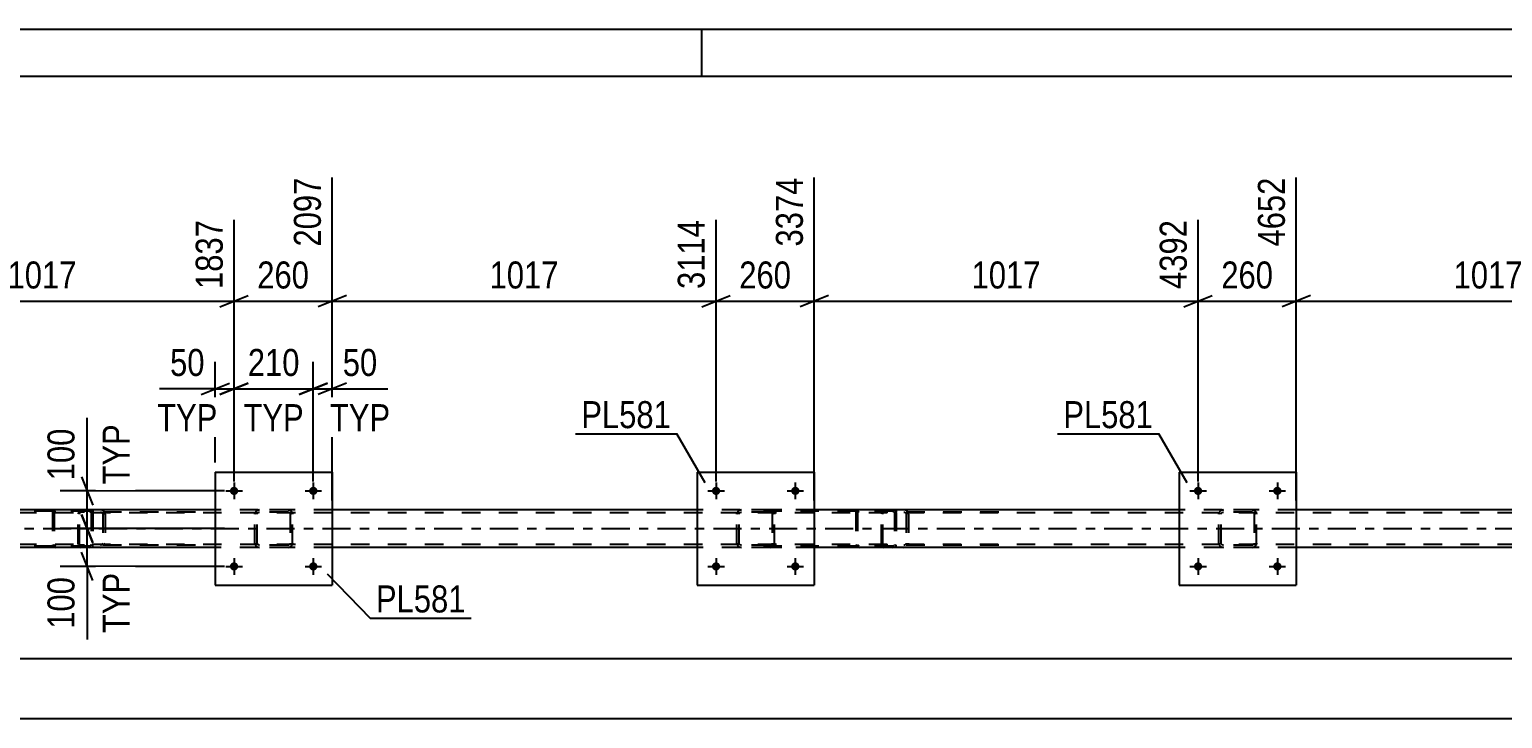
# Model space of a CAD drawing. Header units: millimetres. Extents: x 0 to 841, y 0 to 594.
# Drawn here: x 139.8 to 295.9, y 521 to 594 of the extents above; entities that cross this region are included whole.
import ezdxf

# ---------------------------------------------------------------- set-up
doc = ezdxf.new("R2010")
doc.units = ezdxf.units.MM
doc.linetypes.add('DXK_LINE_DOT2', pattern=[3.9198, 1.9599, -1.9599])
doc.linetypes.add('DXK_LINE_DOT3', pattern=[5.9187, 2.979, -0.9799, 0.9799, -0.9799])
doc.styles.add('Arial Narrow', font='ARIALN.TTF', dxfattribs={"height": 0.2})

# ---------------------------------------------------------------- blocks, each defined once
blk = doc.blocks.new('Unknown-814521562-1135 - 14273')
at = {"color": 5, "linetype": 'Continuous'}
for p, q in [((841, 594), (0, 594)), ((211, 589), (211, 594)), ((836, 589), (5, 589))]:
    blk.add_line(p, q, dxfattribs=at)
blk = doc.blocks.new('Bolt-814521562-5167 - 4986')
at = {"linetype": 'Continuous'}
for points in [[(212.96, 537.1, -1), (212.08, 537.1, -1)], [(221.36, 537.1, -1), (220.48, 537.1, -1)]]:
    blk.add_hatch(color=1, dxfattribs=at).paths.add_polyline_path(points)
at = {"color": 1, "linetype": 'Continuous'}
for p, q in [((211.64, 537.1), (213.4, 537.1)), ((212.52, 537.98), (212.52, 536.22)), ((220.04, 537.1), (221.8, 537.1)), ((220.92, 537.98), (220.92, 536.22))]:
    blk.add_line(p, q, dxfattribs=at)
blk = doc.blocks.new('Bolt-814521562-5165 - 4986')
at = {"linetype": 'Continuous'}
for points in [[(161.88, 537.1, -1), (161, 537.1, -1)], [(170.28, 537.1, -1), (169.4, 537.1, -1)]]:
    blk.add_hatch(color=1, dxfattribs=at).paths.add_polyline_path(points)
at = {"color": 1, "linetype": 'Continuous'}
for p, q in [((160.56, 537.1), (162.32, 537.1)), ((161.44, 537.98), (161.44, 536.22)), ((168.96, 537.1), (170.72, 537.1)), ((169.84, 537.98), (169.84, 536.22))]:
    blk.add_line(p, q, dxfattribs=at)
blk = doc.blocks.new('Part-814521562-5061 - 4986')
at = {"color": 7, "linetype": 'DXK_LINE_DOT2'}
for p, q in [((230.07, 542.81), (230.05, 542.62)), ((230.05, 539.58), (230.05, 542.62)), ((230.13, 542.96), (230.07, 542.81)), ((230.22, 543.07), (230.13, 542.96)), ((230.19, 542.62), (230.2, 542.72)), ((230.19, 539.58), (230.19, 542.62)), ((230.2, 542.72), (230.23, 542.79)), ((230.32, 543.1), (230.22, 543.07)), ((230.23, 542.79), (230.27, 542.85)), ((230.27, 542.85), (230.32, 542.86)), ((242.48, 543.1), (230.32, 543.1)), ((242.48, 542.86), (230.32, 542.86)), ((231.6, 543.1), (231.6, 542.86)), ((232.61, 543.07), (232.41, 543.1)), ((232.41, 542.86), (232.51, 542.85)), ((232.51, 542.85), (232.59, 542.79)), ((232.59, 542.79), (232.65, 542.72)), ((232.65, 542.72), (232.67, 542.62)), ((232.67, 542.62), (232.67, 539.58)), ((232.9, 542.71), (232.88, 542.81)), ((232.92, 542.62), (232.9, 542.71)), ((232.92, 542.62), (232.92, 539.58)), ((230.07, 539.4), (230.05, 539.58)), ((230.12, 539.28), (230.07, 539.4)), ((230.13, 539.24), (230.12, 539.28)), ((230.13, 539.24), (230.22, 539.14)), ((230.2, 539.49), (230.19, 539.58)), ((230.23, 539.41), (230.2, 539.49)), ((230.22, 539.14), (230.32, 539.1)), ((230.27, 539.36), (230.23, 539.41)), ((230.32, 539.34), (230.27, 539.36)), ((242.48, 539.34), (230.32, 539.34)), ((242.48, 539.1), (230.32, 539.1)), ((231.6, 539.1), (231.6, 539.34)), ((232.51, 539.36), (232.41, 539.34)), ((232.41, 539.1), (232.61, 539.14)), ((232.59, 539.41), (232.51, 539.36)), ((232.65, 539.49), (232.59, 539.41)), ((232.67, 539.58), (232.65, 539.49)), ((232.88, 539.4), (232.9, 539.5)), ((232.9, 539.5), (232.92, 539.58))]:
    blk.add_line(p, q, dxfattribs=at)
blk.add_arc((232.43, 542.61), 0.492, 23.8494, 68.8059, dxfattribs=at)
blk = doc.blocks.new('Bolt-814521562-5166 - 4986')
at = {"linetype": 'Continuous'}
for points in [[(212.96, 545.1, -1), (212.08, 545.1, -1)], [(221.36, 545.1, -1), (220.48, 545.1, -1)]]:
    blk.add_hatch(color=1, dxfattribs=at).paths.add_polyline_path(points)
at = {"color": 1, "linetype": 'Continuous'}
for p, q in [((211.64, 545.1), (213.4, 545.1)), ((212.52, 545.98), (212.52, 544.22)), ((220.04, 545.1), (221.8, 545.1)), ((220.92, 545.98), (220.92, 544.22))]:
    blk.add_line(p, q, dxfattribs=at)
blk = doc.blocks.new('Part-814521562-5015 - 4986')
at = {"color": 7, "linetype": 'DXK_LINE_DOT2'}
for p, q in [((752, 542.78), (87.94, 542.78)), ((171.84, 543.1), (159.44, 543.1)), ((222.92, 543.1), (210.52, 543.1)), ((274, 543.1), (261.6, 543.1)), ((752, 539.42), (87.94, 539.42)), ((171.84, 539.1), (159.44, 539.1)), ((222.92, 539.1), (210.52, 539.1)), ((274, 539.1), (261.6, 539.1))]:
    blk.add_line(p, q, dxfattribs=at)
at = {"color": 2, "linetype": 'Continuous'}
for p, q in [((159.44, 543.1), (120.76, 543.1)), ((210.52, 543.1), (171.84, 543.1)), ((261.6, 543.1), (222.92, 543.1)), ((312.68, 543.1), (274, 543.1)), ((159.44, 539.1), (120.76, 539.1)), ((210.52, 539.1), (171.84, 539.1)), ((261.6, 539.1), (222.92, 539.1)), ((312.68, 539.1), (274, 539.1))]:
    blk.add_line(p, q, dxfattribs=at)
at = {"color": 7, "linetype": 'DXK_LINE_DOT3'}
blk.add_line((87.94, 541.1), (752, 541.1), dxfattribs=at)
blk = doc.blocks.new('Part-814521562-5076 - 4986')
at = {"color": 7, "linetype": 'DXK_LINE_DOT2'}
for p, q in [((144.94, 542.81), (144.92, 542.62)), ((144.92, 539.58), (144.92, 542.62)), ((145, 542.96), (144.94, 542.81)), ((145.08, 543.07), (145, 542.96)), ((145.05, 542.62), (145.06, 542.72)), ((145.05, 539.58), (145.05, 542.62)), ((145.06, 542.72), (145.09, 542.79)), ((145.19, 543.1), (145.08, 543.07)), ((145.09, 542.79), (145.14, 542.85)), ((145.14, 542.85), (145.19, 542.86)), ((157.35, 543.1), (145.19, 543.1)), ((157.35, 542.86), (145.19, 542.86)), ((146.46, 543.1), (146.46, 542.86)), ((147.47, 543.07), (147.28, 543.1)), ((147.28, 542.86), (147.38, 542.85)), ((147.38, 542.85), (147.46, 542.79)), ((147.46, 542.79), (147.51, 542.72)), ((147.51, 542.72), (147.53, 542.62)), ((147.53, 542.62), (147.53, 539.58)), ((147.76, 542.71), (147.74, 542.81)), ((147.78, 542.62), (147.76, 542.71)), ((147.78, 542.62), (147.78, 539.58)), ((144.94, 539.4), (144.92, 539.58)), ((144.99, 539.28), (144.94, 539.4)), ((145, 539.24), (144.99, 539.28)), ((145, 539.24), (145.08, 539.14)), ((145.06, 539.49), (145.05, 539.58)), ((145.09, 539.41), (145.06, 539.49)), ((145.08, 539.14), (145.19, 539.1)), ((145.14, 539.36), (145.09, 539.41)), ((145.19, 539.34), (145.14, 539.36)), ((157.35, 539.34), (145.19, 539.34)), ((157.35, 539.1), (145.19, 539.1)), ((146.46, 539.1), (146.46, 539.34)), ((147.38, 539.36), (147.28, 539.34)), ((147.28, 539.1), (147.47, 539.14)), ((147.46, 539.41), (147.38, 539.36)), ((147.51, 539.49), (147.46, 539.41)), ((147.53, 539.58), (147.51, 539.49)), ((147.74, 539.4), (147.76, 539.5)), ((147.76, 539.5), (147.78, 539.58))]:
    blk.add_line(p, q, dxfattribs=at)
blk.add_arc((147.29, 542.61), 0.492, 23.8494, 68.8059, dxfattribs=at)
blk = doc.blocks.new('Part-814521562-5083 - 4986')
at = {"color": 7, "linetype": 'DXK_LINE_DOT2'}
for p, q in [((146.12, 543.1), (130.8, 543.1)), ((146.12, 542.94), (130.8, 542.94)), ((142.23, 542.91), (142.21, 542.78)), ((142.21, 542.78), (142.21, 539.42)), ((142.38, 542.78), (142.39, 542.84)), ((142.38, 542.78), (142.38, 539.42)), ((142.39, 542.84), (142.43, 542.9)), ((142.55, 543.1), (142.42, 543.08)), ((142.43, 542.9), (142.48, 542.93)), ((142.48, 542.93), (142.55, 542.94)), ((146.25, 543.08), (146.12, 543.1)), ((146.12, 542.94), (146.19, 542.93)), ((146.19, 542.93), (146.21, 542.92)), ((146.21, 542.92), (146.24, 542.9)), ((146.24, 542.9), (146.28, 542.84)), ((146.28, 542.84), (146.29, 542.78)), ((146.29, 542.78), (146.29, 539.42)), ((146.46, 542.78), (146.44, 542.91)), ((146.46, 542.78), (146.46, 539.42)), ((146.12, 539.26), (130.8, 539.26)), ((146.12, 539.1), (130.8, 539.1)), ((142.21, 539.42), (142.23, 539.3)), ((142.39, 539.36), (142.38, 539.42)), ((142.43, 539.31), (142.39, 539.36)), ((142.42, 539.13), (142.55, 539.1)), ((142.48, 539.28), (142.43, 539.31)), ((142.55, 539.26), (142.48, 539.28)), ((146.12, 539.26), (146.19, 539.28)), ((146.12, 539.1), (146.25, 539.13)), ((146.19, 539.28), (146.21, 539.29)), ((146.21, 539.29), (146.24, 539.31)), ((146.28, 539.36), (146.24, 539.31)), ((146.29, 539.42), (146.28, 539.36)), ((146.44, 539.3), (146.46, 539.42))]:
    blk.add_line(p, q, dxfattribs=at)
for centre, start, end in [((142.54, 542.77), 110.7583, 155.68), ((146.14, 542.77), 24.32, 69.2417), ((142.54, 539.44), 204.32, 249.2417)]:
    blk.add_arc(centre, 0.331, start, end, dxfattribs=at)
blk = doc.blocks.new('Part-814521562-5137 - 4986')
at = {"color": 2, "linetype": 'Continuous'}
for p, q in [((261.6, 547.1), (261.6, 535.1)), ((261.6, 547.1), (274, 547.1)), ((274, 547.1), (274, 535.1)), ((261.6, 535.1), (274, 535.1))]:
    blk.add_line(p, q, dxfattribs=at)
blk = doc.blocks.new('Bolt-814521562-5168 - 4986')
at = {"linetype": 'Continuous'}
for points in [[(264.04, 545.1, -1), (263.16, 545.1, -1)], [(272.44, 545.1, -1), (271.56, 545.1, -1)]]:
    blk.add_hatch(color=1, dxfattribs=at).paths.add_polyline_path(points)
at = {"color": 1, "linetype": 'Continuous'}
for p, q in [((262.72, 545.1), (264.48, 545.1)), ((263.6, 545.98), (263.6, 544.22)), ((271.12, 545.1), (272.88, 545.1)), ((272, 545.98), (272, 544.22))]:
    blk.add_line(p, q, dxfattribs=at)
blk = doc.blocks.new('Bolt-814521562-5164 - 4986')
at = {"linetype": 'Continuous'}
for points in [[(161.88, 545.1, -1), (161, 545.1, -1)], [(170.28, 545.1, -1), (169.4, 545.1, -1)]]:
    blk.add_hatch(color=1, dxfattribs=at).paths.add_polyline_path(points)
at = {"color": 1, "linetype": 'Continuous'}
for p, q in [((160.56, 545.1), (162.32, 545.1)), ((161.44, 545.98), (161.44, 544.22)), ((168.96, 545.1), (170.72, 545.1)), ((169.84, 545.98), (169.84, 544.22))]:
    blk.add_line(p, q, dxfattribs=at)
blk = doc.blocks.new('Part-814521562-5101 - 4986')
at = {"color": 7, "linetype": 'DXK_LINE_DOT2'}
for p, q in [((231.26, 543.1), (215.93, 543.1)), ((231.26, 542.94), (215.93, 542.94)), ((227.37, 542.91), (227.34, 542.78)), ((227.34, 542.78), (227.34, 539.42)), ((227.51, 542.78), (227.53, 542.84)), ((227.51, 542.78), (227.51, 539.42)), ((227.53, 542.84), (227.56, 542.9)), ((227.68, 543.1), (227.55, 543.08)), ((227.56, 542.9), (227.62, 542.93)), ((227.62, 542.93), (227.68, 542.94)), ((231.39, 543.08), (231.26, 543.1)), ((231.26, 542.94), (231.32, 542.93)), ((231.32, 542.93), (231.35, 542.92)), ((231.35, 542.92), (231.38, 542.9)), ((231.38, 542.9), (231.42, 542.84)), ((231.42, 542.84), (231.43, 542.78)), ((231.43, 542.78), (231.43, 539.42)), ((231.6, 542.78), (231.57, 542.91)), ((231.6, 542.78), (231.6, 539.42)), ((231.26, 539.26), (215.93, 539.26)), ((231.26, 539.1), (215.93, 539.1)), ((227.34, 539.42), (227.37, 539.3)), ((227.53, 539.36), (227.51, 539.42)), ((227.56, 539.31), (227.53, 539.36)), ((227.55, 539.13), (227.68, 539.1)), ((227.62, 539.28), (227.56, 539.31)), ((227.68, 539.26), (227.62, 539.28)), ((231.26, 539.26), (231.32, 539.28)), ((231.26, 539.1), (231.39, 539.13)), ((231.32, 539.28), (231.35, 539.29)), ((231.35, 539.29), (231.38, 539.31)), ((231.42, 539.36), (231.38, 539.31)), ((231.43, 539.42), (231.42, 539.36)), ((231.57, 539.3), (231.6, 539.42))]:
    blk.add_line(p, q, dxfattribs=at)
for centre, start, end in [((227.67, 542.77), 110.7583, 155.68), ((231.27, 542.77), 24.32, 69.2417), ((227.67, 539.44), 204.32, 249.2417)]:
    blk.add_arc(centre, 0.331, start, end, dxfattribs=at)
blk = doc.blocks.new('Part-814521562-5126 - 4986')
at = {"color": 7, "linetype": 'DXK_LINE_DOT2'}
for p, q in [((163.64, 542.62), (163.67, 542.81)), ((163.67, 542.81), (163.64, 542.62)), ((163.64, 539.58), (163.64, 542.62)), ((163.88, 542.62), (163.9, 542.71)), ((163.88, 539.58), (163.88, 542.62)), ((163.9, 542.71), (163.95, 542.79)), ((163.93, 543.07), (164.12, 543.1)), ((164.12, 543.1), (163.93, 543.07)), ((163.95, 542.79), (164.03, 542.84)), ((164.03, 542.84), (164.12, 542.86)), ((167.16, 543.1), (164.12, 543.1)), ((167.16, 542.86), (164.12, 542.86)), ((167.16, 543.1), (167.34, 543.07)), ((167.34, 543.07), (167.16, 543.1)), ((167.16, 542.86), (167.25, 542.84)), ((167.25, 542.84), (167.33, 542.79)), ((167.33, 542.79), (167.38, 542.71)), ((167.38, 542.71), (167.4, 542.62)), ((167.4, 542.62), (167.4, 539.58)), ((167.6, 542.81), (167.64, 542.62)), ((167.64, 542.62), (167.6, 542.81)), ((167.64, 539.58), (167.64, 542.62)), ((163.67, 539.4), (163.64, 539.58)), ((163.64, 539.58), (163.67, 539.4)), ((163.9, 539.49), (163.88, 539.58)), ((163.95, 539.41), (163.9, 539.49)), ((164.12, 539.1), (163.93, 539.14)), ((163.93, 539.14), (164.12, 539.1)), ((164.03, 539.36), (163.95, 539.41)), ((164.12, 539.34), (164.03, 539.36)), ((167.16, 539.34), (164.12, 539.34)), ((167.16, 539.1), (164.12, 539.1)), ((167.25, 539.36), (167.16, 539.34)), ((167.34, 539.14), (167.16, 539.1)), ((167.16, 539.1), (167.34, 539.14)), ((167.33, 539.41), (167.25, 539.36)), ((167.38, 539.49), (167.33, 539.41)), ((167.4, 539.58), (167.38, 539.49)), ((167.64, 539.58), (167.6, 539.4)), ((167.6, 539.4), (167.64, 539.58))]:
    blk.add_line(p, q, dxfattribs=at)
at = {"color": 7, "linetype": 'DXK_LINE_DOT3'}
blk.add_line((165.64, 541.1), (165.64, 541.1), dxfattribs=at)
at = {"color": 7, "linetype": 'DXK_LINE_DOT2'}
for centre, start, end in [((164.12, 542.62), 112.5, 157.5), ((164.12, 542.62), 112.5, 157.5), ((167.16, 542.62), 22.5, 67.5), ((167.16, 542.62), 22.5, 67.5), ((164.12, 539.58), 202.5, 247.5), ((164.12, 539.58), 202.5, 247.5), ((167.16, 539.58), 292.5, 337.5), ((167.16, 539.58), 292.5, 337.5)]:
    blk.add_arc(centre, 0.48, start, end, dxfattribs=at)
blk = doc.blocks.new('Part-814521562-5131 - 4986')
at = {"color": 2, "linetype": 'Continuous'}
for p, q in [((210.52, 547.1), (210.52, 535.1)), ((210.52, 547.1), (222.92, 547.1)), ((222.92, 547.1), (222.92, 535.1)), ((210.52, 535.1), (222.92, 535.1))]:
    blk.add_line(p, q, dxfattribs=at)
blk = doc.blocks.new('Part-814521562-5132 - 4986')
at = {"color": 7, "linetype": 'DXK_LINE_DOT2'}
for p, q in [((214.72, 542.62), (214.75, 542.81)), ((214.75, 542.81), (214.72, 542.62)), ((214.72, 539.58), (214.72, 542.62)), ((214.96, 542.62), (214.98, 542.71)), ((214.96, 539.58), (214.96, 542.62)), ((214.98, 542.71), (215.03, 542.79)), ((215.01, 543.07), (215.2, 543.1)), ((215.2, 543.1), (215.01, 543.07)), ((215.03, 542.79), (215.11, 542.84)), ((215.11, 542.84), (215.2, 542.86)), ((218.24, 543.1), (215.2, 543.1)), ((218.24, 542.86), (215.2, 542.86)), ((218.24, 543.1), (218.42, 543.07)), ((218.42, 543.07), (218.24, 543.1)), ((218.24, 542.86), (218.33, 542.84)), ((218.33, 542.84), (218.41, 542.79)), ((218.41, 542.79), (218.46, 542.71)), ((218.46, 542.71), (218.48, 542.62)), ((218.48, 542.62), (218.48, 539.58)), ((218.68, 542.81), (218.72, 542.62)), ((218.72, 542.62), (218.68, 542.81)), ((218.72, 539.58), (218.72, 542.62)), ((214.75, 539.4), (214.72, 539.58)), ((214.72, 539.58), (214.75, 539.4)), ((214.98, 539.49), (214.96, 539.58)), ((215.03, 539.41), (214.98, 539.49)), ((215.2, 539.1), (215.01, 539.14)), ((215.01, 539.14), (215.2, 539.1)), ((215.11, 539.36), (215.03, 539.41)), ((215.2, 539.34), (215.11, 539.36)), ((218.24, 539.34), (215.2, 539.34)), ((218.24, 539.1), (215.2, 539.1)), ((218.33, 539.36), (218.24, 539.34)), ((218.42, 539.14), (218.24, 539.1)), ((218.24, 539.1), (218.42, 539.14)), ((218.41, 539.41), (218.33, 539.36)), ((218.46, 539.49), (218.41, 539.41)), ((218.48, 539.58), (218.46, 539.49)), ((218.72, 539.58), (218.68, 539.4)), ((218.68, 539.4), (218.72, 539.58))]:
    blk.add_line(p, q, dxfattribs=at)
at = {"color": 7, "linetype": 'DXK_LINE_DOT3'}
blk.add_line((216.72, 541.1), (216.72, 541.1), dxfattribs=at)
at = {"color": 7, "linetype": 'DXK_LINE_DOT2'}
for centre, start, end in [((215.2, 542.62), 112.5, 157.5), ((215.2, 542.62), 112.5, 157.5), ((218.24, 542.62), 22.5, 67.5), ((218.24, 542.62), 22.5, 67.5), ((215.2, 539.58), 202.5, 247.5), ((215.2, 539.58), 202.5, 247.5), ((218.24, 539.58), 292.5, 337.5), ((218.24, 539.58), 292.5, 337.5)]:
    blk.add_arc(centre, 0.48, start, end, dxfattribs=at)
blk = doc.blocks.new('Part-814521562-5138 - 4986')
at = {"color": 7, "linetype": 'DXK_LINE_DOT2'}
for p, q in [((265.8, 542.62), (265.84, 542.81)), ((265.84, 542.81), (265.8, 542.62)), ((265.8, 539.58), (265.8, 542.62)), ((266.04, 542.62), (266.06, 542.71)), ((266.04, 539.58), (266.04, 542.62)), ((266.06, 542.71), (266.11, 542.79)), ((266.1, 543.07), (266.28, 543.1)), ((266.28, 543.1), (266.1, 543.07)), ((266.11, 542.79), (266.19, 542.84)), ((266.19, 542.84), (266.28, 542.86)), ((269.32, 543.1), (266.28, 543.1)), ((269.32, 542.86), (266.28, 542.86)), ((269.32, 543.1), (269.5, 543.07)), ((269.5, 543.07), (269.32, 543.1)), ((269.32, 542.86), (269.41, 542.84)), ((269.41, 542.84), (269.49, 542.79)), ((269.49, 542.79), (269.54, 542.71)), ((269.54, 542.71), (269.56, 542.62)), ((269.56, 542.62), (269.56, 539.58)), ((269.76, 542.81), (269.8, 542.62)), ((269.8, 542.62), (269.76, 542.81)), ((269.8, 539.58), (269.8, 542.62)), ((265.84, 539.4), (265.8, 539.58)), ((265.8, 539.58), (265.84, 539.4)), ((266.06, 539.49), (266.04, 539.58)), ((266.11, 539.41), (266.06, 539.49)), ((266.28, 539.1), (266.1, 539.14)), ((266.1, 539.14), (266.28, 539.1)), ((266.19, 539.36), (266.11, 539.41)), ((266.28, 539.34), (266.19, 539.36)), ((269.32, 539.34), (266.28, 539.34)), ((269.32, 539.1), (266.28, 539.1)), ((269.41, 539.36), (269.32, 539.34)), ((269.5, 539.14), (269.32, 539.1)), ((269.32, 539.1), (269.5, 539.14)), ((269.49, 539.41), (269.41, 539.36)), ((269.54, 539.49), (269.49, 539.41)), ((269.56, 539.58), (269.54, 539.49)), ((269.8, 539.58), (269.76, 539.4)), ((269.76, 539.4), (269.8, 539.58))]:
    blk.add_line(p, q, dxfattribs=at)
at = {"color": 7, "linetype": 'DXK_LINE_DOT3'}
blk.add_line((267.8, 541.1), (267.8, 541.1), dxfattribs=at)
at = {"color": 7, "linetype": 'DXK_LINE_DOT2'}
for centre, start, end in [((266.28, 542.62), 112.5, 157.5), ((266.28, 542.62), 112.5, 157.5), ((269.32, 542.62), 22.5, 67.5), ((269.32, 542.62), 22.5, 67.5), ((266.28, 539.58), 202.5, 247.5), ((266.28, 539.58), 202.5, 247.5), ((269.32, 539.58), 292.5, 337.5), ((269.32, 539.58), 292.5, 337.5)]:
    blk.add_arc(centre, 0.48, start, end, dxfattribs=at)
blk = doc.blocks.new('Part-814521562-5157 - 4986')
at = {"color": 2, "linetype": 'Continuous'}
for p, q in [((159.44, 547.1), (159.44, 535.1)), ((159.44, 547.1), (171.84, 547.1)), ((171.84, 547.1), (171.84, 535.1)), ((159.44, 535.1), (171.84, 535.1))]:
    blk.add_line(p, q, dxfattribs=at)
blk = doc.blocks.new('Bolt-814521562-5169 - 4986')
at = {"linetype": 'Continuous'}
for points in [[(264.04, 537.1, -1), (263.16, 537.1, -1)], [(272.44, 537.1, -1), (271.56, 537.1, -1)]]:
    blk.add_hatch(color=1, dxfattribs=at).paths.add_polyline_path(points)
at = {"color": 1, "linetype": 'Continuous'}
for p, q in [((262.72, 537.1), (264.48, 537.1)), ((263.6, 537.98), (263.6, 536.22)), ((271.12, 537.1), (272.88, 537.1)), ((272, 537.98), (272, 536.22))]:
    blk.add_line(p, q, dxfattribs=at)
blk = doc.blocks.new('StraightDimension-814521562-5855 - 4986')
at = {"color": 7, "linetype": 'Continuous'}
blk.add_line((87.3, 520.98), (794.56, 520.98), dxfattribs=at)
blk = doc.blocks.new('StraightDimension-814521562-10765 - 4986')
at = {"color": 7, "linetype": 'Continuous'}
for p, q in [((159.44, 548.1), (159.44, 558.78)), ((161.44, 546.1), (161.44, 558.78)), ((157.94, 555.33), (160.94, 556.53)), ((159.44, 555.93), (161.44, 555.93)), ((162.94, 556.53), (159.94, 555.33))]:
    blk.add_line(p, q, dxfattribs=at)
at = {"color": 0}
blk.add_wipeout([(158.91, 556.68), (158.91, 560.88), (154.06, 560.88), (154.06, 556.68)], dxfattribs=at)
at = {"color": 0, "linetype": 'Continuous'}
blk.add_wipeout([(160.28, 550.83), (160.28, 555.03), (152.69, 555.03), (152.69, 550.83)], dxfattribs=at)
at = {"color": 7, "linetype": 'Continuous'}
blk.add_line((159.44, 555.93), (153.53, 555.93), dxfattribs=at)
blk.add_line((159.44, 555.93), (153.53, 555.93), dxfattribs=at)
at = {"color": 3, "style": 'Arial Narrow'}
blk.add_text('50', height=2.863, dxfattribs=at).set_placement((154.66, 557.28))
at = {"color": 3, "linetype": 'Continuous', "style": 'Arial Narrow'}
blk.add_text('TYP', height=2.863, dxfattribs=at).set_placement((153.29, 551.43))
blk = doc.blocks.new('StraightDimension-814521562-5334 - 4986')
at = {"color": 7, "linetype": 'Continuous'}
for p, q in [((120.76, 543.78), (120.76, 576.48)), ((161.44, 546.1), (161.44, 573.81)), ((122.26, 565.8), (119.26, 564.6)), ((120.76, 565.2), (161.44, 565.2)), ((159.94, 564.6), (162.94, 565.8))]:
    blk.add_line(p, q, dxfattribs=at)
at = {"color": 0, "linetype": 'Continuous'}
blk.add_wipeout([(160.84, 574.41), (156.64, 574.41), (156.64, 565.9), (160.84, 565.9)], dxfattribs=at)
at = {"color": 0}
blk.add_wipeout([(145.35, 565.95), (145.35, 570.15), (136.84, 570.15), (136.84, 565.95)], dxfattribs=at)
at = {"color": 3, "linetype": 'Continuous', "style": 'Arial Narrow'}
blk.add_text('1837', height=2.863, rotation=90.0002, dxfattribs=at).set_placement((160.24, 566.5))
at = {"color": 3, "style": 'Arial Narrow'}
blk.add_text('1017', height=2.863, dxfattribs=at).set_placement((137.44, 566.55))
blk = doc.blocks.new('StraightDimension-814521562-5347 - 4986')
at = {"color": 7, "linetype": 'Continuous'}
for p, q in [((171.84, 544.1), (171.84, 578.31)), ((161.44, 546.1), (161.44, 573.81)), ((159.94, 564.6), (162.94, 565.8)), ((161.44, 565.2), (171.84, 565.2)), ((173.34, 565.8), (170.34, 564.6))]:
    blk.add_line(p, q, dxfattribs=at)
at = {"color": 0}
blk.add_wipeout([(169.98, 565.95), (169.98, 570.15), (163.3, 570.15), (163.3, 565.95)], dxfattribs=at)
at = {"color": 3, "style": 'Arial Narrow'}
blk.add_text('260', height=2.863, dxfattribs=at).set_placement((163.9, 566.55))
at = {"color": 0, "linetype": 'Continuous'}
blk.add_wipeout([(171.24, 578.91), (167.04, 578.91), (167.04, 570.4), (171.24, 570.4)], dxfattribs=at)
at = {"color": 3, "linetype": 'Continuous', "style": 'Arial Narrow'}
blk.add_text('2097', height=2.863, rotation=90.0002, dxfattribs=at).set_placement((170.64, 571))
blk = doc.blocks.new('StraightDimension-814521562-5367 - 4986')
at = {"color": 7, "linetype": 'Continuous'}
for p, q in [((171.84, 544.1), (171.84, 578.31)), ((212.52, 546.1), (212.52, 573.81)), ((173.34, 565.8), (170.34, 564.6)), ((171.84, 565.2), (212.52, 565.2)), ((211.02, 564.6), (214.02, 565.8))]:
    blk.add_line(p, q, dxfattribs=at)
at = {"color": 0, "linetype": 'Continuous'}
blk.add_wipeout([(211.92, 574.41), (207.72, 574.41), (207.72, 565.9), (211.92, 565.9)], dxfattribs=at)
at = {"color": 0}
blk.add_wipeout([(196.43, 565.95), (196.43, 570.15), (187.92, 570.15), (187.92, 565.95)], dxfattribs=at)
at = {"color": 3, "linetype": 'Continuous', "style": 'Arial Narrow'}
blk.add_text('3114', height=2.863, rotation=90.0002, dxfattribs=at).set_placement((211.32, 566.5))
at = {"color": 3, "style": 'Arial Narrow'}
blk.add_text('1017', height=2.863, dxfattribs=at).set_placement((188.52, 566.55))
blk = doc.blocks.new('StraightDimension-814521562-5387 - 4986')
at = {"color": 7, "linetype": 'Continuous'}
for p, q in [((222.92, 544.1), (222.92, 578.31)), ((212.52, 546.1), (212.52, 573.81)), ((211.02, 564.6), (214.02, 565.8)), ((212.52, 565.2), (222.92, 565.2)), ((224.42, 565.8), (221.42, 564.6))]:
    blk.add_line(p, q, dxfattribs=at)
at = {"color": 0}
blk.add_wipeout([(221.06, 565.95), (221.06, 570.15), (214.38, 570.15), (214.38, 565.95)], dxfattribs=at)
at = {"color": 3, "style": 'Arial Narrow'}
blk.add_text('260', height=2.863, dxfattribs=at).set_placement((214.98, 566.55))
at = {"color": 0, "linetype": 'Continuous'}
blk.add_wipeout([(222.32, 578.91), (218.12, 578.91), (218.12, 570.4), (222.32, 570.4)], dxfattribs=at)
at = {"color": 3, "linetype": 'Continuous', "style": 'Arial Narrow'}
blk.add_text('3374', height=2.863, rotation=90.0002, dxfattribs=at).set_placement((221.72, 571))
blk = doc.blocks.new('StraightDimension-814521562-5407 - 4986')
at = {"color": 7, "linetype": 'Continuous'}
for p, q in [((222.92, 544.1), (222.92, 578.31)), ((263.6, 546.1), (263.6, 573.81)), ((224.42, 565.8), (221.42, 564.6)), ((222.92, 565.2), (263.6, 565.2)), ((262.1, 564.6), (265.1, 565.8))]:
    blk.add_line(p, q, dxfattribs=at)
at = {"color": 0, "linetype": 'Continuous'}
blk.add_wipeout([(263, 574.41), (258.8, 574.41), (258.8, 565.9), (263, 565.9)], dxfattribs=at)
at = {"color": 0}
blk.add_wipeout([(247.51, 565.95), (247.51, 570.15), (239, 570.15), (239, 565.95)], dxfattribs=at)
at = {"color": 3, "linetype": 'Continuous', "style": 'Arial Narrow'}
blk.add_text('4392', height=2.863, rotation=90.0002, dxfattribs=at).set_placement((262.4, 566.5))
at = {"color": 3, "style": 'Arial Narrow'}
blk.add_text('1017', height=2.863, dxfattribs=at).set_placement((239.6, 566.55))
blk = doc.blocks.new('StraightDimension-814521562-5427 - 4986')
at = {"color": 7, "linetype": 'Continuous'}
for p, q in [((274, 544.1), (274, 578.31)), ((263.6, 546.1), (263.6, 573.81)), ((262.1, 564.6), (265.1, 565.8)), ((263.6, 565.2), (274, 565.2)), ((275.5, 565.8), (272.5, 564.6))]:
    blk.add_line(p, q, dxfattribs=at)
at = {"color": 0}
blk.add_wipeout([(272.14, 565.95), (272.14, 570.15), (265.46, 570.15), (265.46, 565.95)], dxfattribs=at)
at = {"color": 3, "style": 'Arial Narrow'}
blk.add_text('260', height=2.863, dxfattribs=at).set_placement((266.06, 566.55))
at = {"color": 0, "linetype": 'Continuous'}
blk.add_wipeout([(273.4, 578.91), (269.2, 578.91), (269.2, 570.4), (273.4, 570.4)], dxfattribs=at)
at = {"color": 3, "linetype": 'Continuous', "style": 'Arial Narrow'}
blk.add_text('4652', height=2.863, rotation=90.0002, dxfattribs=at).set_placement((272.8, 571))
blk = doc.blocks.new('StraightDimension-814521562-5447 - 4986')
at = {"color": 7, "linetype": 'Continuous'}
for p, q in [((274, 544.1), (274, 578.31)), ((314.68, 546.1), (314.68, 573.81)), ((275.5, 565.8), (272.5, 564.6)), ((274, 565.2), (314.68, 565.2)), ((313.18, 564.6), (316.18, 565.8))]:
    blk.add_line(p, q, dxfattribs=at)
at = {"color": 0, "linetype": 'Continuous'}
blk.add_wipeout([(314.08, 574.41), (309.88, 574.41), (309.88, 565.9), (314.08, 565.9)], dxfattribs=at)
at = {"color": 0}
blk.add_wipeout([(298.6, 565.95), (298.6, 570.15), (290.08, 570.15), (290.08, 565.95)], dxfattribs=at)
at = {"color": 3, "linetype": 'Continuous', "style": 'Arial Narrow'}
blk.add_text('5669', height=2.863, rotation=90.0002, dxfattribs=at).set_placement((313.48, 566.5))
at = {"color": 3, "style": 'Arial Narrow'}
blk.add_text('1017', height=2.863, dxfattribs=at).set_placement((290.68, 566.55))
blk = doc.blocks.new('StraightDimension-814521562-8628 - 4986')
at = {"color": 7, "linetype": 'Continuous'}
blk.add_line((87.94, 527.33), (793.92, 527.33), dxfattribs=at)
blk = doc.blocks.new('StraightDimension-814521562-10763 - 4986')
at = {"color": 7, "linetype": 'Continuous'}
for p, q in [((169.84, 546.1), (169.84, 558.78)), ((171.84, 548.1), (171.84, 558.78)), ((168.34, 555.33), (171.34, 556.53)), ((169.84, 555.93), (171.84, 555.93)), ((173.34, 556.53), (170.34, 555.33))]:
    blk.add_line(p, q, dxfattribs=at)
at = {"color": 0}
blk.add_wipeout([(177.22, 556.68), (177.22, 560.88), (172.36, 560.88), (172.36, 556.68)], dxfattribs=at)
at = {"color": 0, "linetype": 'Continuous'}
blk.add_wipeout([(178.59, 550.83), (178.59, 555.03), (171, 555.03), (171, 550.83)], dxfattribs=at)
at = {"color": 7, "linetype": 'Continuous'}
blk.add_line((171.84, 555.93), (177.74, 555.93), dxfattribs=at)
blk.add_line((171.84, 555.93), (177.74, 555.93), dxfattribs=at)
at = {"color": 3, "style": 'Arial Narrow'}
blk.add_text('50', height=2.863, dxfattribs=at).set_placement((172.96, 557.28))
at = {"color": 3, "linetype": 'Continuous', "style": 'Arial Narrow'}
blk.add_text('TYP', height=2.863, dxfattribs=at).set_placement((171.6, 551.43))
blk = doc.blocks.new('StraightDimension-814521562-10764 - 4986')
at = {"color": 7, "linetype": 'Continuous'}
for p, q in [((161.44, 546.1), (161.44, 558.78)), ((169.84, 546.1), (169.84, 558.78)), ((159.94, 555.33), (162.94, 556.53)), ((161.44, 555.93), (169.84, 555.93)), ((171.34, 556.53), (168.34, 555.33))]:
    blk.add_line(p, q, dxfattribs=at)
at = {"color": 0}
blk.add_wipeout([(168.98, 556.68), (168.98, 560.88), (162.3, 560.88), (162.3, 556.68)], dxfattribs=at)
at = {"color": 0, "linetype": 'Continuous'}
blk.add_wipeout([(169.43, 550.83), (169.43, 555.03), (161.84, 555.03), (161.84, 550.83)], dxfattribs=at)
at = {"color": 3, "style": 'Arial Narrow'}
blk.add_text('210', height=2.863, dxfattribs=at).set_placement((162.9, 557.28))
at = {"color": 3, "linetype": 'Continuous', "style": 'Arial Narrow'}
blk.add_text('TYP', height=2.863, dxfattribs=at).set_placement((162.44, 551.43))
blk = doc.blocks.new('StraightDimension-814521562-10811 - 4986')
at = {"color": 7, "linetype": 'Continuous'}
for p, q in [((145.28, 546.6), (146.48, 543.6)), ((160.44, 545.1), (143.03, 545.1)), ((145.88, 541.1), (145.88, 545.1)), ((146.48, 539.6), (145.28, 542.6)), ((160.44, 541.1), (143.03, 541.1))]:
    blk.add_line(p, q, dxfattribs=at)
at = {"color": 0, "linetype": 'Continuous'}
blk.add_wipeout([(150.98, 552.77), (146.78, 552.77), (146.78, 545.18), (150.98, 545.18)], dxfattribs=at)
at = {"color": 0}
blk.add_wipeout([(145.13, 552.31), (140.93, 552.31), (140.93, 545.63), (145.13, 545.63)], dxfattribs=at)
at = {"color": 7, "linetype": 'Continuous'}
blk.add_line((145.88, 545.1), (145.88, 552.84), dxfattribs=at)
blk.add_line((145.88, 545.1), (145.88, 552.84), dxfattribs=at)
at = {"color": 3, "style": 'Arial Narrow'}
blk.add_text('100', height=2.863, rotation=90.0002, dxfattribs=at).set_placement((144.53, 546.23))
at = {"color": 3, "linetype": 'Continuous', "style": 'Arial Narrow'}
blk.add_text('TYP', height=2.863, rotation=90.0002, dxfattribs=at).set_placement((150.38, 545.78))
blk = doc.blocks.new('StraightDimension-814521562-10812 - 4986')
at = {"color": 7, "linetype": 'Continuous'}
for p, q in [((145.28, 542.6), (146.48, 539.6)), ((160.44, 541.1), (143.03, 541.1)), ((145.88, 537.1), (145.88, 541.1)), ((146.48, 535.6), (145.28, 538.6)), ((160.44, 537.1), (143.03, 537.1))]:
    blk.add_line(p, q, dxfattribs=at)
at = {"color": 0, "linetype": 'Continuous'}
blk.add_wipeout([(150.98, 537.03), (146.78, 537.03), (146.78, 529.44), (150.98, 529.44)], dxfattribs=at)
at = {"color": 0}
blk.add_wipeout([(145.13, 536.58), (140.93, 536.58), (140.93, 529.89), (145.13, 529.89)], dxfattribs=at)
at = {"color": 7, "linetype": 'Continuous'}
blk.add_line((145.88, 537.1), (145.88, 529.37), dxfattribs=at)
blk.add_line((145.88, 537.1), (145.88, 529.37), dxfattribs=at)
at = {"color": 3, "style": 'Arial Narrow'}
blk.add_text('100', height=2.863, rotation=90.0002, dxfattribs=at).set_placement((144.53, 530.49))
at = {"color": 3, "linetype": 'Continuous', "style": 'Arial Narrow'}
blk.add_text('TYP', height=2.863, rotation=90.0002, dxfattribs=at).set_placement((150.38, 530.04))
blk = doc.blocks.new('Mark-814521562-5133 - 4986')
at = {"color": 0}
blk.add_wipeout([(258.83, 551.75), (258.83, 554.75), (249.32, 554.75), (249.32, 551.75)], dxfattribs=at)
blk.add_wipeout([(258.83, 551.75), (258.83, 554.75), (249.32, 554.75), (249.32, 551.75)], dxfattribs=at)
at = {"color": 30, "linetype": 'Continuous'}
for p in [(248.72, 551.15), (262.43, 545.95)]:
    blk.add_line(p, (259.43, 551.15), dxfattribs=at)
at = {"color": 3, "style": 'Arial Narrow'}
blk.add_text('PL581', height=2.863, dxfattribs=at).set_placement((249.32, 551.75))
blk = doc.blocks.new('Mark-814521562-5153 - 4986')
at = {"color": 0}
blk.add_wipeout([(185.98, 532.22), (185.98, 535.22), (176.48, 535.22), (176.48, 532.22)], dxfattribs=at)
blk.add_wipeout([(185.98, 532.22), (185.98, 535.22), (176.48, 535.22), (176.48, 532.22)], dxfattribs=at)
at = {"color": 30, "linetype": 'Continuous'}
for p, q in [((171.29, 536.3), (175.88, 531.62)), ((175.88, 531.62), (186.58, 531.62))]:
    blk.add_line(p, q, dxfattribs=at)
at = {"color": 3, "style": 'Arial Narrow'}
blk.add_text('PL581', height=2.863, dxfattribs=at).set_placement((176.48, 532.22))
blk = doc.blocks.new('Mark-814521562-5127 - 4986')
at = {"color": 0}
blk.add_wipeout([(207.75, 551.75), (207.75, 554.75), (198.24, 554.75), (198.24, 551.75)], dxfattribs=at)
blk.add_wipeout([(207.75, 551.75), (207.75, 554.75), (198.24, 554.75), (198.24, 551.75)], dxfattribs=at)
at = {"color": 30, "linetype": 'Continuous'}
for p in [(197.64, 551.15), (211.35, 545.95)]:
    blk.add_line(p, (208.35, 551.15), dxfattribs=at)
at = {"color": 3, "style": 'Arial Narrow'}
blk.add_text('PL581', height=2.863, dxfattribs=at).set_placement((198.24, 551.75))

msp = doc.modelspace()

# ---------------------------------------------------------------- block references
for name in ['Unknown-814521562-1135 - 14273', 'Part-814521562-5157 - 4986', 'Part-814521562-5131 - 4986', 'Part-814521562-5137 - 4986', 'Part-814521562-5015 - 4986', 'Bolt-814521562-5164 - 4986', 'Bolt-814521562-5166 - 4986', 'Bolt-814521562-5168 - 4986', 'Part-814521562-5083 - 4986', 'Part-814521562-5076 - 4986', 'Part-814521562-5126 - 4986', 'Part-814521562-5132 - 4986', 'Part-814521562-5101 - 4986', 'Part-814521562-5061 - 4986', 'Part-814521562-5138 - 4986', 'Bolt-814521562-5165 - 4986', 'Bolt-814521562-5167 - 4986', 'Bolt-814521562-5169 - 4986']:
    msp.add_blockref(name, (0, 0))

# ---------------------------------------------------------------- next in the draw order: block references
for name in ['StraightDimension-814521562-10765 - 4986', 'StraightDimension-814521562-5855 - 4986']:
    msp.add_blockref(name, (0, 0))

# ---------------------------------------------------------------- next in the draw order: block references
for name in ['StraightDimension-814521562-5334 - 4986', 'StraightDimension-814521562-8628 - 4986']:
    msp.add_blockref(name, (0, 0))

# ---------------------------------------------------------------- next in the draw order: block references
for name in ['StraightDimension-814521562-5347 - 4986', 'Mark-814521562-5153 - 4986']:
    msp.add_blockref(name, (0, 0))

# ---------------------------------------------------------------- next in the draw order: block references
msp.add_blockref('StraightDimension-814521562-5367 - 4986', (0, 0))

# ---------------------------------------------------------------- next in the draw order: block references
for name in ['StraightDimension-814521562-5387 - 4986', 'StraightDimension-814521562-10763 - 4986']:
    msp.add_blockref(name, (0, 0))

# ---------------------------------------------------------------- next in the draw order: block references
for name in ['StraightDimension-814521562-5407 - 4986', 'StraightDimension-814521562-10764 - 4986', 'Mark-814521562-5127 - 4986']:
    msp.add_blockref(name, (0, 0))

# ---------------------------------------------------------------- next in the draw order: block references
for name in ['StraightDimension-814521562-5427 - 4986', 'StraightDimension-814521562-10811 - 4986']:
    msp.add_blockref(name, (0, 0))

# ---------------------------------------------------------------- next in the draw order: block references
for name in ['StraightDimension-814521562-5447 - 4986', 'Mark-814521562-5133 - 4986', 'StraightDimension-814521562-10812 - 4986']:
    msp.add_blockref(name, (0, 0))

doc.saveas('drawing.dxf')
